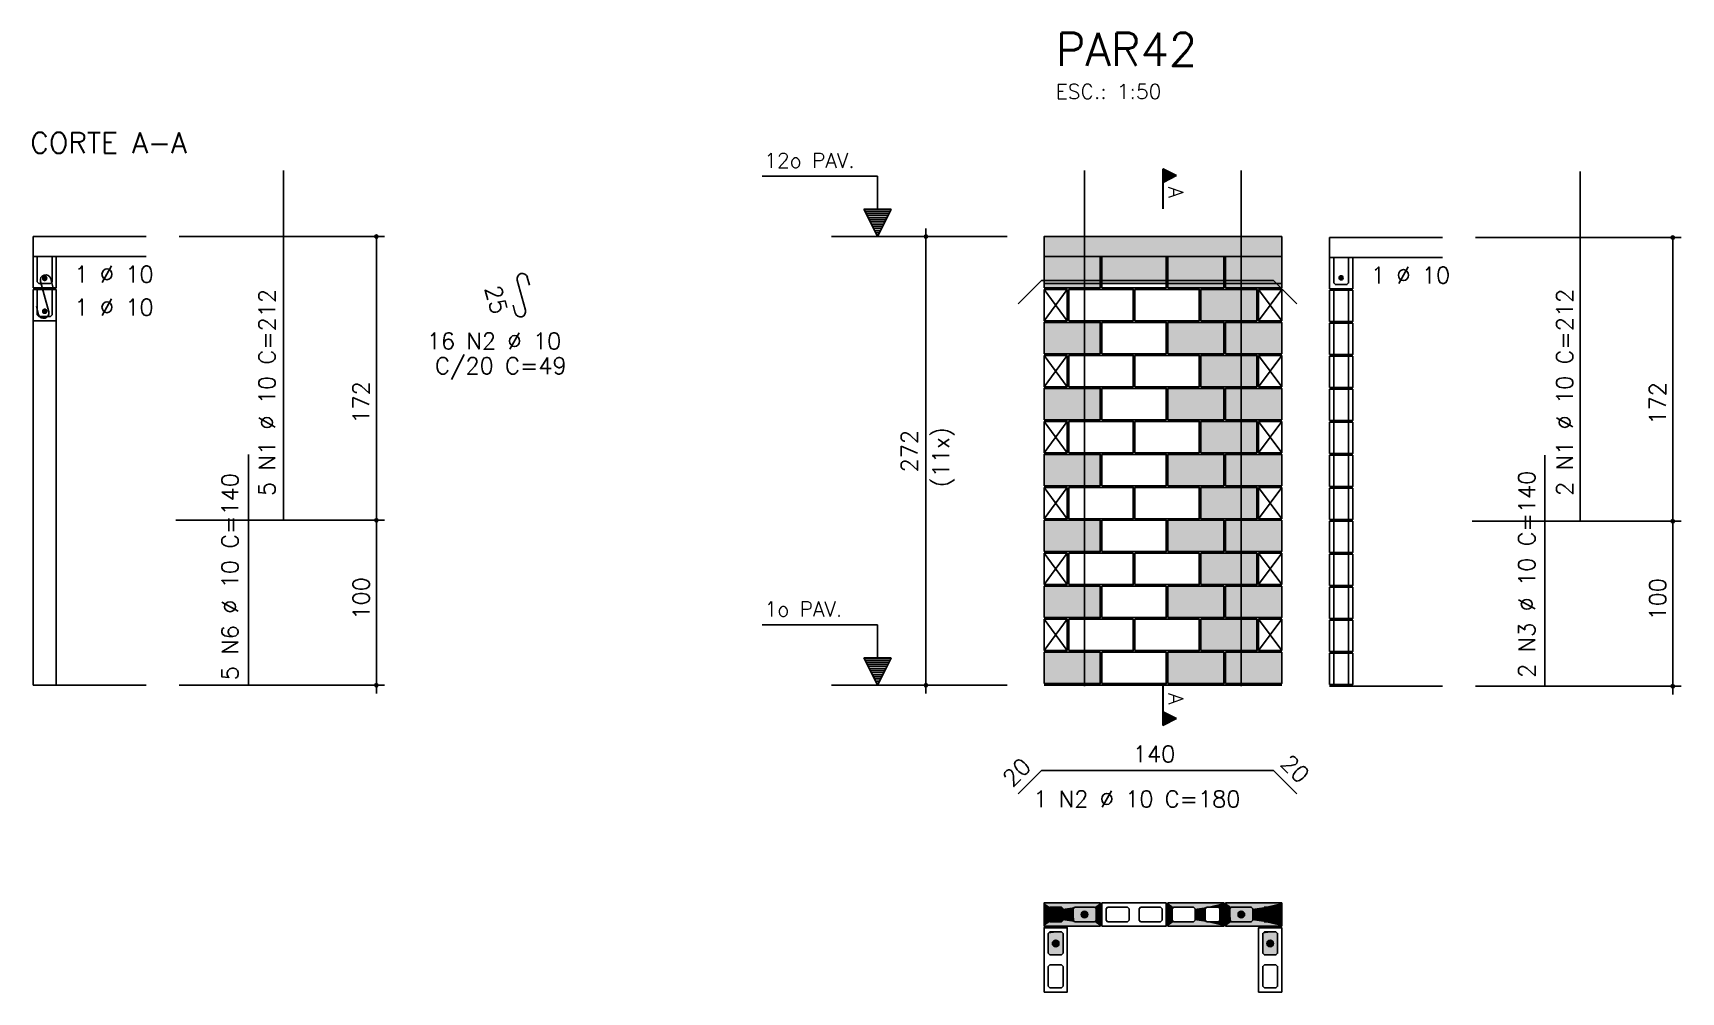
# Model space of a CAD drawing. Extents: x -1.9 to 86, y -1.5 to 60.9.
# Drawn here: x 17.41 to 37.38, y 31.14 to 42.77 of the extents above; entities that cross this region are included whole.
import ezdxf

# ---------------------------------------------------------------- set-up
doc = ezdxf.new("R2010")
doc.units = 0
doc.header["$MEASUREMENT"] = 0
for name, color, linetype in [('PENA_01', 1, 'CONTINUOUS'), ('PENA_02', 2, 'CONTINUOUS'), ('PENA_03', 3, 'CONTINUOUS'), ('PENA_05', 5, 'CONTINUOUS'), ('PENA_06', 6, 'CONTINUOUS'), ('PENA_09', 254, 'CONTINUOUS'), ('PENA_11', 252, 'CONTINUOUS'), ('PENA_21', 100, 'CONTINUOUS')]:
    doc.layers.add(name, color=color, linetype=linetype)
doc.styles.get("Standard").update_dxf_attribs({"font": 'ROMANS.SHX'})

msp = doc.modelspace()

# ---------------------------------------------------------------- linework, layer by layer
at = {"layer": 'PENA_01', "linetype": 'Continuous'}
for p, q in [((27.085, 40.299), (29.216, 40.299)), ((29.663, 39.729), (30.343, 39.729)), ((30.363, 39.729), (31.143, 39.729)), ((31.163, 39.729), (31.843, 39.729)), ((31.863, 39.729), (32.543, 39.729)), ((27.085, 34.859), (29.216, 34.859))]:
    msp.add_line(p, q, dxfattribs=at)
for points in [[(29.733, 31.989), (29.873, 31.989), (29.893, 32.009), (29.893, 32.149), (29.873, 32.169), (29.733, 32.169), (29.713, 32.149), (29.713, 32.009), (29.733, 31.989)], [(30.033, 31.989), (30.273, 31.989), (30.293, 32.009), (30.293, 32.149), (30.273, 32.169), (30.033, 32.169), (30.013, 32.149), (30.013, 32.009), (30.033, 31.989)], [(30.693, 32.149), (30.673, 32.169), (30.433, 32.169), (30.413, 32.149), (30.413, 32.009), (30.433, 31.989), (30.673, 31.989), (30.693, 32.009), (30.693, 32.149)], [(31.093, 32.149), (31.073, 32.169), (30.833, 32.169), (30.813, 32.149), (30.813, 32.009), (30.833, 31.989), (31.073, 31.989), (31.093, 32.009), (31.093, 32.149)], [(31.473, 32.169), (31.233, 32.169), (31.213, 32.149), (31.213, 32.009), (31.233, 31.989), (31.473, 31.989), (31.493, 32.009), (31.493, 32.149), (31.473, 32.169)], [(31.773, 32.169), (31.633, 32.169), (31.613, 32.149), (31.613, 32.009), (31.633, 31.989), (31.773, 31.989), (31.793, 32.009), (31.793, 32.149), (31.773, 32.169)], [(32.173, 32.169), (31.933, 32.169), (31.913, 32.149), (31.913, 32.009), (31.933, 31.989), (32.173, 31.989), (32.193, 32.009), (32.193, 32.149), (32.173, 32.169)], [(32.473, 32.169), (32.333, 32.169), (32.313, 32.149), (32.313, 32.009), (32.333, 31.989), (32.473, 31.989), (32.493, 32.009), (32.493, 32.149), (32.473, 32.169)], [(29.733, 31.589), (29.713, 31.609), (29.713, 31.849), (29.733, 31.869), (29.873, 31.869), (29.893, 31.849), (29.893, 31.609), (29.873, 31.589), (29.733, 31.589)], [(32.333, 31.589), (32.313, 31.609), (32.313, 31.849), (32.333, 31.869), (32.473, 31.869), (32.493, 31.849), (32.493, 31.609), (32.473, 31.589), (32.333, 31.589)], [(29.733, 31.189), (29.713, 31.209), (29.713, 31.449), (29.733, 31.469), (29.873, 31.469), (29.893, 31.449), (29.893, 31.209), (29.873, 31.189), (29.733, 31.189)], [(32.333, 31.189), (32.313, 31.209), (32.313, 31.449), (32.333, 31.469), (32.473, 31.469), (32.493, 31.449), (32.493, 31.209), (32.473, 31.189), (32.333, 31.189)]]:
    msp.add_lwpolyline(points, dxfattribs=at)
at = {"layer": 'PENA_02', "linetype": 'Continuous'}
for p, q in [((29.943, 39.659), (29.663, 39.659)), ((29.663, 39.659), (29.663, 39.279)), ((29.943, 39.279), (29.943, 39.659)), ((32.543, 39.659), (32.263, 39.659)), ((32.263, 39.659), (32.263, 39.279)), ((32.543, 39.279), (32.543, 39.659)), ((29.663, 39.279), (29.943, 39.279)), ((32.263, 39.279), (32.543, 39.279)), ((29.943, 38.859), (29.663, 38.859)), ((29.663, 38.859), (29.663, 38.479)), ((29.943, 38.479), (29.943, 38.859)), ((32.543, 38.859), (32.263, 38.859)), ((32.263, 38.859), (32.263, 38.479)), ((32.543, 38.479), (32.543, 38.859)), ((29.663, 38.479), (29.943, 38.479)), ((32.263, 38.479), (32.543, 38.479)), ((29.943, 38.059), (29.663, 38.059)), ((29.663, 38.059), (29.663, 37.679)), ((29.943, 37.679), (29.943, 38.059)), ((32.543, 38.059), (32.263, 38.059)), ((32.263, 38.059), (32.263, 37.679)), ((32.543, 37.679), (32.543, 38.059)), ((29.663, 37.679), (29.943, 37.679)), ((32.263, 37.679), (32.543, 37.679)), ((29.943, 37.259), (29.663, 37.259)), ((29.663, 37.259), (29.663, 36.879)), ((29.943, 36.879), (29.943, 37.259)), ((32.543, 37.259), (32.263, 37.259)), ((32.263, 37.259), (32.263, 36.879)), ((32.543, 36.879), (32.543, 37.259)), ((29.663, 36.879), (29.943, 36.879)), ((32.263, 36.879), (32.543, 36.879)), ((29.943, 36.459), (29.663, 36.459)), ((29.663, 36.459), (29.663, 36.079)), ((29.943, 36.079), (29.943, 36.459)), ((32.543, 36.459), (32.263, 36.459)), ((32.263, 36.459), (32.263, 36.079)), ((32.543, 36.079), (32.543, 36.459)), ((29.663, 36.079), (29.943, 36.079)), ((32.263, 36.079), (32.543, 36.079)), ((29.943, 35.659), (29.663, 35.659)), ((29.663, 35.659), (29.663, 35.279)), ((29.943, 35.279), (29.943, 35.659)), ((32.543, 35.659), (32.263, 35.659)), ((32.263, 35.659), (32.263, 35.279)), ((32.543, 35.279), (32.543, 35.659)), ((29.663, 35.279), (29.943, 35.279)), ((32.263, 35.279), (32.543, 35.279)), ((29.663, 34.859), (32.543, 34.859))]:
    msp.add_line(p, q, dxfattribs=at)
for points in [[(29.663, 40.059), (32.543, 40.059), (32.543, 40.299), (29.663, 40.299), (29.663, 40.059)], [(29.663, 39.679), (30.343, 39.679), (30.343, 40.059), (29.663, 40.059), (29.663, 39.679)], [(30.363, 39.679), (31.143, 39.679), (31.143, 40.059), (30.363, 40.059), (30.363, 39.679)], [(31.163, 39.679), (31.843, 39.679), (31.843, 40.059), (31.163, 40.059), (31.163, 39.679)], [(31.863, 39.679), (32.543, 39.679), (32.543, 40.059), (31.863, 40.059), (31.863, 39.679)], [(29.963, 39.279), (30.743, 39.279), (30.743, 39.659), (29.963, 39.659), (29.963, 39.279)], [(30.763, 39.279), (31.543, 39.279), (31.543, 39.659), (30.763, 39.659), (30.763, 39.279)], [(31.563, 39.279), (32.243, 39.279), (32.243, 39.659), (31.563, 39.659), (31.563, 39.279)], [(29.663, 38.879), (30.343, 38.879), (30.343, 39.259), (29.663, 39.259), (29.663, 38.879)], [(30.363, 38.879), (31.143, 38.879), (31.143, 39.259), (30.363, 39.259), (30.363, 38.879)], [(31.163, 38.879), (31.843, 38.879), (31.843, 39.259), (31.163, 39.259), (31.163, 38.879)], [(31.863, 38.879), (32.543, 38.879), (32.543, 39.259), (31.863, 39.259), (31.863, 38.879)], [(29.963, 38.479), (30.743, 38.479), (30.743, 38.859), (29.963, 38.859), (29.963, 38.479)], [(30.763, 38.479), (31.543, 38.479), (31.543, 38.859), (30.763, 38.859), (30.763, 38.479)], [(31.563, 38.479), (32.243, 38.479), (32.243, 38.859), (31.563, 38.859), (31.563, 38.479)], [(29.663, 38.079), (30.343, 38.079), (30.343, 38.459), (29.663, 38.459), (29.663, 38.079)], [(30.363, 38.079), (31.143, 38.079), (31.143, 38.459), (30.363, 38.459), (30.363, 38.079)], [(31.163, 38.079), (31.843, 38.079), (31.843, 38.459), (31.163, 38.459), (31.163, 38.079)], [(31.863, 38.079), (32.543, 38.079), (32.543, 38.459), (31.863, 38.459), (31.863, 38.079)], [(29.963, 37.679), (30.743, 37.679), (30.743, 38.059), (29.963, 38.059), (29.963, 37.679)], [(30.763, 37.679), (31.543, 37.679), (31.543, 38.059), (30.763, 38.059), (30.763, 37.679)], [(31.563, 37.679), (32.243, 37.679), (32.243, 38.059), (31.563, 38.059), (31.563, 37.679)], [(29.663, 37.279), (30.343, 37.279), (30.343, 37.659), (29.663, 37.659), (29.663, 37.279)], [(30.363, 37.279), (31.143, 37.279), (31.143, 37.659), (30.363, 37.659), (30.363, 37.279)], [(31.163, 37.279), (31.843, 37.279), (31.843, 37.659), (31.163, 37.659), (31.163, 37.279)], [(31.863, 37.279), (32.543, 37.279), (32.543, 37.659), (31.863, 37.659), (31.863, 37.279)], [(29.963, 36.879), (30.743, 36.879), (30.743, 37.259), (29.963, 37.259), (29.963, 36.879)], [(30.763, 36.879), (31.543, 36.879), (31.543, 37.259), (30.763, 37.259), (30.763, 36.879)], [(31.563, 36.879), (32.243, 36.879), (32.243, 37.259), (31.563, 37.259), (31.563, 36.879)], [(29.663, 36.479), (30.343, 36.479), (30.343, 36.859), (29.663, 36.859), (29.663, 36.479)], [(30.363, 36.479), (31.143, 36.479), (31.143, 36.859), (30.363, 36.859), (30.363, 36.479)], [(31.163, 36.479), (31.843, 36.479), (31.843, 36.859), (31.163, 36.859), (31.163, 36.479)], [(31.863, 36.479), (32.543, 36.479), (32.543, 36.859), (31.863, 36.859), (31.863, 36.479)], [(29.963, 36.079), (30.743, 36.079), (30.743, 36.459), (29.963, 36.459), (29.963, 36.079)], [(30.763, 36.079), (31.543, 36.079), (31.543, 36.459), (30.763, 36.459), (30.763, 36.079)], [(31.563, 36.079), (32.243, 36.079), (32.243, 36.459), (31.563, 36.459), (31.563, 36.079)], [(29.663, 35.679), (30.343, 35.679), (30.343, 36.059), (29.663, 36.059), (29.663, 35.679)], [(30.363, 35.679), (31.143, 35.679), (31.143, 36.059), (30.363, 36.059), (30.363, 35.679)], [(31.163, 35.679), (31.843, 35.679), (31.843, 36.059), (31.163, 36.059), (31.163, 35.679)], [(31.863, 35.679), (32.543, 35.679), (32.543, 36.059), (31.863, 36.059), (31.863, 35.679)], [(29.963, 35.279), (30.743, 35.279), (30.743, 35.659), (29.963, 35.659), (29.963, 35.279)], [(30.763, 35.279), (31.543, 35.279), (31.543, 35.659), (30.763, 35.659), (30.763, 35.279)], [(31.563, 35.279), (32.243, 35.279), (32.243, 35.659), (31.563, 35.659), (31.563, 35.279)], [(29.663, 34.879), (30.343, 34.879), (30.343, 35.259), (29.663, 35.259), (29.663, 34.879)], [(30.363, 34.879), (31.143, 34.879), (31.143, 35.259), (30.363, 35.259), (30.363, 34.879)], [(31.163, 34.879), (31.843, 34.879), (31.843, 35.259), (31.163, 35.259), (31.163, 34.879)], [(31.863, 34.879), (32.543, 34.879), (32.543, 35.259), (31.863, 35.259), (31.863, 34.879)], [(29.663, 31.939), (30.343, 31.939), (30.343, 32.219), (29.663, 32.219), (29.663, 31.939)], [(31.143, 32.219), (30.363, 32.219), (30.363, 31.939), (31.143, 31.939), (31.143, 32.219)], [(31.843, 32.219), (31.163, 32.219), (31.163, 31.939), (31.843, 31.939), (31.843, 32.219)], [(32.543, 32.219), (31.863, 32.219), (31.863, 31.939), (32.543, 31.939), (32.543, 32.219)], [(29.663, 31.139), (29.663, 31.919), (29.943, 31.919), (29.943, 31.139), (29.663, 31.139)], [(32.263, 31.139), (32.263, 31.919), (32.543, 31.919), (32.543, 31.139), (32.263, 31.139)]]:
    msp.add_lwpolyline(points, dxfattribs=at)
for centre, radius in [((21.569, 40.299), 0.02), ((21.569, 40.299), 0.01), ((28.231, 40.299), 0.02), ((28.231, 40.299), 0.01), ((37.283, 40.288), 0.02), ((37.283, 40.288), 0.01), ((21.569, 36.859), 0.02), ((21.569, 36.859), 0.01), ((37.283, 36.848), 0.02), ((37.283, 36.848), 0.01), ((21.569, 34.859), 0.02), ((21.569, 34.859), 0.01), ((28.231, 34.859), 0.02), ((28.231, 34.859), 0.01), ((37.283, 34.848), 0.02), ((37.283, 34.848), 0.01)]:
    msp.add_circle(centre, radius, dxfattribs=at)
at = {"layer": 'PENA_03', "linetype": 'Continuous'}
for p, q in [((27.644, 41.031), (26.244, 41.031)), ((27.644, 40.631), (27.644, 41.031)), ((27.645, 40.631), (27.645, 41.032)), ((31.103, 40.635), (31.103, 41.122)), ((31.103, 41.122), (31.269, 41.039)), ((31.104, 41.121), (31.104, 40.957)), ((31.104, 41.121), (31.267, 41.039)), ((31.267, 41.039), (31.104, 40.957)), ((31.269, 41.039), (31.104, 40.956)), ((31.104, 40.956), (31.104, 40.635)), ((31.116, 41.115), (31.116, 40.962)), ((31.128, 41.109), (31.128, 40.968)), ((31.141, 41.102), (31.141, 40.975)), ((31.154, 41.096), (31.154, 40.981)), ((31.167, 41.09), (31.167, 40.988)), ((31.18, 41.083), (31.18, 40.994)), ((31.192, 41.077), (31.192, 41)), ((31.205, 41.071), (31.205, 41.007)), ((31.218, 41.064), (31.218, 41.013)), ((31.231, 41.058), (31.231, 41.02)), ((31.243, 41.051), (31.243, 41.026)), ((31.256, 41.045), (31.256, 41.032)), ((27.645, 40.299), (27.479, 40.631)), ((27.479, 40.631), (27.644, 40.631)), ((27.645, 40.302), (27.481, 40.629)), ((27.808, 40.629), (27.481, 40.629)), ((27.798, 40.605), (27.491, 40.605)), ((27.785, 40.58), (27.504, 40.58)), ((27.772, 40.554), (27.517, 40.554)), ((27.81, 40.631), (27.645, 40.299)), ((27.645, 40.631), (27.81, 40.631)), ((27.808, 40.629), (27.645, 40.302)), ((27.759, 40.529), (27.53, 40.529)), ((27.747, 40.503), (27.542, 40.503)), ((27.734, 40.478), (27.555, 40.478)), ((27.721, 40.452), (27.568, 40.452)), ((27.708, 40.427), (27.581, 40.427)), ((27.696, 40.401), (27.593, 40.401)), ((27.683, 40.375), (27.606, 40.375)), ((28.231, 34.758), (28.231, 40.399)), ((17.409, 40.299), (17.409, 39.679)), ((17.409, 40.299), (18.779, 40.299)), ((19.179, 40.299), (21.669, 40.299)), ((21.569, 34.758), (21.569, 40.299)), ((27.67, 40.35), (27.619, 40.35)), ((27.657, 40.324), (27.632, 40.324)), ((33.123, 40.288), (33.123, 39.668)), ((33.123, 40.288), (34.493, 40.288)), ((34.893, 40.288), (37.383, 40.288)), ((37.283, 34.747), (37.283, 40.288)), ((17.409, 40.059), (18.779, 40.059)), ((33.123, 40.048), (34.493, 40.048)), ((17.689, 39.659), (17.409, 39.659)), ((17.409, 39.659), (17.409, 39.279)), ((29.663, 39.279), (29.943, 39.659)), ((29.943, 39.279), (29.663, 39.659)), ((32.263, 39.279), (32.543, 39.659)), ((32.543, 39.279), (32.263, 39.659)), ((33.173, 39.268), (33.173, 39.648)), ((33.353, 39.268), (33.353, 39.648)), ((17.409, 39.279), (17.409, 34.859)), ((17.689, 39.279), (17.689, 34.859)), ((33.173, 38.868), (33.173, 39.248)), ((33.353, 38.868), (33.353, 39.248)), ((29.663, 38.479), (29.943, 38.859)), ((29.943, 38.479), (29.663, 38.859)), ((32.263, 38.479), (32.543, 38.859)), ((32.543, 38.479), (32.263, 38.859)), ((33.173, 38.468), (33.173, 38.848)), ((33.353, 38.468), (33.353, 38.848)), ((33.173, 38.068), (33.173, 38.448)), ((33.353, 38.068), (33.353, 38.448)), ((29.663, 37.679), (29.943, 38.059)), ((29.943, 37.679), (29.663, 38.059)), ((32.263, 37.679), (32.543, 38.059)), ((32.543, 37.679), (32.263, 38.059)), ((33.173, 37.668), (33.173, 38.048)), ((33.353, 37.668), (33.353, 38.048)), ((33.173, 37.268), (33.173, 37.648)), ((33.353, 37.268), (33.353, 37.648)), ((29.663, 36.879), (29.943, 37.259)), ((29.943, 36.879), (29.663, 37.259)), ((32.263, 36.879), (32.543, 37.259)), ((32.543, 36.879), (32.263, 37.259)), ((33.173, 36.868), (33.173, 37.248)), ((33.353, 36.868), (33.353, 37.248)), ((19.137, 36.859), (21.669, 36.859)), ((33.173, 36.468), (33.173, 36.848)), ((33.353, 36.468), (33.353, 36.848)), ((34.851, 36.848), (37.383, 36.848)), ((29.663, 36.079), (29.943, 36.459)), ((29.943, 36.079), (29.663, 36.459)), ((32.263, 36.079), (32.543, 36.459)), ((32.543, 36.079), (32.263, 36.459)), ((33.173, 36.068), (33.173, 36.448)), ((33.353, 36.068), (33.353, 36.448)), ((33.173, 35.668), (33.173, 36.048)), ((33.353, 35.668), (33.353, 36.048)), ((27.644, 35.591), (26.244, 35.591)), ((27.644, 35.191), (27.644, 35.591)), ((27.645, 35.191), (27.645, 35.592)), ((29.663, 35.279), (29.943, 35.659)), ((29.943, 35.279), (29.663, 35.659)), ((32.263, 35.279), (32.543, 35.659)), ((32.543, 35.279), (32.263, 35.659)), ((33.173, 35.268), (33.173, 35.648)), ((33.353, 35.268), (33.353, 35.648)), ((27.645, 34.859), (27.479, 35.191)), ((27.479, 35.191), (27.644, 35.191)), ((27.645, 34.862), (27.481, 35.189)), ((27.808, 35.189), (27.481, 35.189)), ((27.798, 35.165), (27.491, 35.165)), ((27.81, 35.191), (27.645, 34.859)), ((27.645, 35.191), (27.81, 35.191)), ((27.808, 35.189), (27.645, 34.862)), ((33.173, 34.868), (33.173, 35.248)), ((33.353, 34.868), (33.353, 35.248)), ((27.785, 35.14), (27.504, 35.14)), ((27.772, 35.114), (27.517, 35.114)), ((27.759, 35.089), (27.53, 35.089)), ((27.747, 35.063), (27.542, 35.063)), ((27.734, 35.038), (27.555, 35.038)), ((27.721, 35.012), (27.568, 35.012)), ((27.708, 34.987), (27.581, 34.987)), ((27.696, 34.961), (27.593, 34.961)), ((17.409, 34.859), (18.779, 34.859)), ((19.179, 34.859), (21.669, 34.859)), ((27.683, 34.935), (27.606, 34.935)), ((27.67, 34.91), (27.619, 34.91)), ((27.657, 34.884), (27.632, 34.884)), ((31.103, 34.859), (31.103, 34.373)), ((31.104, 34.538), (31.104, 34.859)), ((33.123, 34.848), (34.493, 34.848)), ((34.893, 34.848), (37.383, 34.848)), ((31.103, 34.373), (31.269, 34.455)), ((31.269, 34.455), (31.104, 34.538)), ((31.104, 34.374), (31.104, 34.537)), ((31.267, 34.455), (31.104, 34.537)), ((31.104, 34.374), (31.267, 34.455)), ((31.116, 34.379), (31.116, 34.532)), ((31.128, 34.385), (31.128, 34.526)), ((31.141, 34.392), (31.141, 34.519)), ((31.154, 34.398), (31.154, 34.513)), ((31.167, 34.404), (31.167, 34.507)), ((31.18, 34.411), (31.18, 34.5)), ((31.192, 34.417), (31.192, 34.494)), ((31.205, 34.424), (31.205, 34.487)), ((31.218, 34.43), (31.218, 34.481)), ((31.231, 34.436), (31.231, 34.475)), ((31.243, 34.443), (31.243, 34.468)), ((31.256, 34.449), (31.256, 34.462))]:
    msp.add_line(p, q, dxfattribs=at)
for points in [[(17.409, 39.679), (17.689, 39.679), (17.689, 40.059)], [(17.639, 40.059), (17.639, 39.749), (17.619, 39.729), (17.479, 39.729), (17.459, 39.749), (17.459, 40.059)], [(33.123, 39.668), (33.403, 39.668), (33.403, 40.048)], [(33.353, 40.048), (33.353, 39.738), (33.333, 39.718), (33.193, 39.718), (33.173, 39.738), (33.173, 40.048)], [(17.575, 39.794), (17.573, 39.804), (17.567, 39.813), (17.558, 39.818), (17.548, 39.819), (17.538, 39.816), (17.53, 39.809), (17.526, 39.799), (17.526, 39.789), (17.53, 39.779), (17.538, 39.772), (17.548, 39.769), (17.558, 39.77), (17.567, 39.775), (17.573, 39.784), (17.575, 39.794)], [(33.287, 39.799), (33.285, 39.809), (33.279, 39.818), (33.27, 39.823), (33.26, 39.824), (33.25, 39.821), (33.242, 39.814), (33.238, 39.804), (33.238, 39.794), (33.242, 39.784), (33.25, 39.777), (33.26, 39.774), (33.27, 39.775), (33.279, 39.78), (33.285, 39.789), (33.287, 39.799)], [(17.409, 39.279), (17.689, 39.279), (17.689, 39.659)], [(17.639, 39.659), (17.639, 39.349), (17.619, 39.329), (17.479, 39.329), (17.459, 39.349), (17.459, 39.659)], [(33.123, 39.268), (33.403, 39.268), (33.403, 39.648), (33.123, 39.648), (33.123, 39.268)], [(17.575, 39.394), (17.573, 39.404), (17.567, 39.413), (17.558, 39.418), (17.548, 39.419), (17.538, 39.416), (17.53, 39.409), (17.526, 39.399), (17.526, 39.389), (17.53, 39.379), (17.538, 39.372), (17.548, 39.369), (17.558, 39.37), (17.567, 39.375), (17.573, 39.384), (17.575, 39.394)], [(33.123, 38.868), (33.403, 38.868), (33.403, 39.248), (33.123, 39.248), (33.123, 38.868)], [(33.123, 38.468), (33.403, 38.468), (33.403, 38.848), (33.123, 38.848), (33.123, 38.468)], [(33.123, 38.068), (33.403, 38.068), (33.403, 38.448), (33.123, 38.448), (33.123, 38.068)], [(33.123, 37.668), (33.403, 37.668), (33.403, 38.048), (33.123, 38.048), (33.123, 37.668)], [(33.123, 37.268), (33.403, 37.268), (33.403, 37.648), (33.123, 37.648), (33.123, 37.268)], [(33.123, 36.868), (33.403, 36.868), (33.403, 37.248), (33.123, 37.248), (33.123, 36.868)], [(33.123, 36.468), (33.403, 36.468), (33.403, 36.848), (33.123, 36.848), (33.123, 36.468)], [(33.123, 36.068), (33.403, 36.068), (33.403, 36.448), (33.123, 36.448), (33.123, 36.068)], [(33.123, 35.668), (33.403, 35.668), (33.403, 36.048), (33.123, 36.048), (33.123, 35.668)], [(33.123, 35.268), (33.403, 35.268), (33.403, 35.648), (33.123, 35.648), (33.123, 35.268)], [(33.123, 34.868), (33.403, 34.868), (33.403, 35.248), (33.123, 35.248), (33.123, 34.868)], [(29.713, 32.149), (29.733, 32.169), (29.873, 32.169), (29.893, 32.149), (29.893, 32.009), (29.873, 31.989), (29.733, 31.989), (29.713, 32.009), (29.713, 32.149)], [(30.013, 32.149), (30.033, 32.169), (30.273, 32.169), (30.293, 32.149), (30.293, 32.009), (30.273, 31.989), (30.033, 31.989), (30.013, 32.009), (30.013, 32.149)], [(31.913, 32.149), (31.933, 32.169), (32.173, 32.169), (32.193, 32.149), (32.193, 32.009), (32.173, 31.989), (31.933, 31.989), (31.913, 32.009), (31.913, 32.149)], [(32.313, 32.149), (32.333, 32.169), (32.473, 32.169), (32.493, 32.149), (32.493, 32.009), (32.473, 31.989), (32.333, 31.989), (32.313, 32.009), (32.313, 32.149)], [(29.873, 31.869), (29.893, 31.849), (29.893, 31.609), (29.873, 31.589), (29.733, 31.589), (29.713, 31.609), (29.713, 31.849), (29.733, 31.869), (29.873, 31.869)], [(32.473, 31.869), (32.493, 31.849), (32.493, 31.609), (32.473, 31.589), (32.333, 31.589), (32.313, 31.609), (32.313, 31.849), (32.333, 31.869), (32.473, 31.869)]]:
    msp.add_lwpolyline(points, dxfattribs=at)
for centre, radius in [((17.55, 39.794), 0.025), ((33.262, 39.799), 0.025), ((17.55, 39.394), 0.025), ((29.803, 32.079), 0.04), ((30.153, 32.079), 0.04), ((32.053, 32.079), 0.04), ((32.403, 32.079), 0.04), ((29.803, 31.729), 0.04), ((32.403, 31.729), 0.04)]:
    msp.add_circle(centre, radius, dxfattribs=at)
for points in [[(17.575, 39.794), (17.53, 39.809), (17.526, 39.799)], [(17.575, 39.794), (17.526, 39.799), (17.526, 39.789)], [(17.575, 39.794), (17.526, 39.789), (17.53, 39.779)], [(17.575, 39.794), (17.538, 39.816), (17.527, 39.802)], [(17.575, 39.794), (17.527, 39.802), (17.527, 39.785)], [(17.575, 39.794), (17.527, 39.785), (17.538, 39.772)], [(17.575, 39.794), (17.538, 39.816), (17.53, 39.809)], [(17.575, 39.794), (17.53, 39.779), (17.538, 39.772)], [(17.575, 39.794), (17.555, 39.819), (17.538, 39.816)], [(17.575, 39.794), (17.548, 39.819), (17.538, 39.816)], [(17.575, 39.794), (17.538, 39.772), (17.555, 39.769)], [(17.575, 39.794), (17.538, 39.772), (17.548, 39.769)], [(17.575, 39.794), (17.558, 39.818), (17.548, 39.819)], [(17.575, 39.794), (17.548, 39.769), (17.558, 39.77)], [(17.575, 39.794), (17.569, 39.81), (17.555, 39.819)], [(17.575, 39.794), (17.555, 39.769), (17.569, 39.778)], [(17.575, 39.794), (17.567, 39.813), (17.558, 39.818)], [(17.575, 39.794), (17.558, 39.77), (17.567, 39.775)], [(17.575, 39.794), (17.573, 39.804), (17.567, 39.813)], [(17.575, 39.794), (17.567, 39.775), (17.573, 39.784)], [(17.575, 39.794), (17.569, 39.778), (17.575, 39.794)], [(17.575, 39.794), (17.573, 39.784), (17.575, 39.794)], [(33.287, 39.799), (33.242, 39.814), (33.238, 39.804)], [(33.287, 39.799), (33.238, 39.804), (33.238, 39.794)], [(33.287, 39.799), (33.238, 39.794), (33.242, 39.784)], [(33.287, 39.799), (33.25, 39.821), (33.239, 39.807)], [(33.287, 39.799), (33.239, 39.807), (33.239, 39.79)], [(33.287, 39.799), (33.239, 39.79), (33.25, 39.777)], [(33.287, 39.799), (33.25, 39.821), (33.242, 39.814)], [(33.287, 39.799), (33.242, 39.784), (33.25, 39.777)], [(33.287, 39.799), (33.267, 39.824), (33.25, 39.821)], [(33.287, 39.799), (33.26, 39.824), (33.25, 39.821)], [(33.287, 39.799), (33.25, 39.777), (33.267, 39.774)], [(33.287, 39.799), (33.25, 39.777), (33.26, 39.774)], [(33.287, 39.799), (33.27, 39.823), (33.26, 39.824)], [(33.287, 39.799), (33.26, 39.774), (33.27, 39.775)], [(33.287, 39.799), (33.281, 39.815), (33.267, 39.824)], [(33.287, 39.799), (33.267, 39.774), (33.281, 39.783)], [(33.287, 39.799), (33.279, 39.818), (33.27, 39.823)], [(33.287, 39.799), (33.27, 39.775), (33.279, 39.78)], [(33.287, 39.799), (33.285, 39.809), (33.279, 39.818)], [(33.287, 39.799), (33.279, 39.78), (33.285, 39.789)], [(33.287, 39.799), (33.281, 39.783), (33.287, 39.799)], [(33.287, 39.799), (33.285, 39.789), (33.287, 39.799)], [(17.575, 39.394), (17.53, 39.409), (17.526, 39.399)], [(17.575, 39.394), (17.526, 39.399), (17.526, 39.389)], [(17.575, 39.394), (17.526, 39.389), (17.53, 39.379)], [(17.575, 39.394), (17.538, 39.416), (17.527, 39.402)], [(17.575, 39.394), (17.527, 39.402), (17.527, 39.385)], [(17.575, 39.394), (17.527, 39.385), (17.538, 39.372)], [(17.575, 39.394), (17.538, 39.416), (17.53, 39.409)], [(17.575, 39.394), (17.53, 39.379), (17.538, 39.372)], [(17.575, 39.394), (17.555, 39.419), (17.538, 39.416)], [(17.575, 39.394), (17.548, 39.419), (17.538, 39.416)], [(17.575, 39.394), (17.538, 39.372), (17.555, 39.369)], [(17.575, 39.394), (17.538, 39.372), (17.548, 39.369)], [(17.575, 39.394), (17.558, 39.418), (17.548, 39.419)], [(17.575, 39.394), (17.548, 39.369), (17.558, 39.37)], [(17.575, 39.394), (17.569, 39.41), (17.555, 39.419)], [(17.575, 39.394), (17.555, 39.369), (17.569, 39.378)], [(17.575, 39.394), (17.567, 39.413), (17.558, 39.418)], [(17.575, 39.394), (17.558, 39.37), (17.567, 39.375)], [(17.575, 39.394), (17.573, 39.404), (17.567, 39.413)], [(17.575, 39.394), (17.567, 39.375), (17.573, 39.384)], [(17.575, 39.394), (17.569, 39.378), (17.575, 39.394)], [(17.575, 39.394), (17.573, 39.384), (17.575, 39.394)], [(29.843, 32.079), (29.783, 32.114), (29.766, 32.093)], [(29.843, 32.079), (29.766, 32.093), (29.766, 32.065)], [(29.843, 32.079), (29.766, 32.065), (29.783, 32.044)], [(29.843, 32.079), (29.81, 32.118), (29.783, 32.114)], [(29.843, 32.079), (29.783, 32.044), (29.81, 32.04)], [(29.843, 32.079), (29.834, 32.105), (29.81, 32.118)], [(29.843, 32.079), (29.81, 32.04), (29.834, 32.053)], [(29.843, 32.079), (29.834, 32.053), (29.843, 32.079)], [(30.193, 32.079), (30.133, 32.114), (30.116, 32.093)], [(30.193, 32.079), (30.116, 32.093), (30.116, 32.065)], [(30.193, 32.079), (30.116, 32.065), (30.133, 32.044)], [(30.193, 32.079), (30.16, 32.118), (30.133, 32.114)], [(30.193, 32.079), (30.133, 32.044), (30.16, 32.04)], [(30.193, 32.079), (30.184, 32.105), (30.16, 32.118)], [(30.193, 32.079), (30.16, 32.04), (30.184, 32.053)], [(30.193, 32.079), (30.184, 32.053), (30.193, 32.079)], [(32.093, 32.079), (32.033, 32.114), (32.015, 32.093)], [(32.093, 32.079), (32.015, 32.093), (32.015, 32.065)], [(32.093, 32.079), (32.015, 32.065), (32.033, 32.044)], [(32.093, 32.079), (32.06, 32.118), (32.033, 32.114)], [(32.093, 32.079), (32.033, 32.044), (32.06, 32.04)], [(32.093, 32.079), (32.083, 32.105), (32.06, 32.118)], [(32.093, 32.079), (32.06, 32.04), (32.083, 32.053)], [(32.093, 32.079), (32.083, 32.053), (32.093, 32.079)], [(32.443, 32.079), (32.383, 32.114), (32.365, 32.093)], [(32.443, 32.079), (32.365, 32.093), (32.365, 32.065)], [(32.443, 32.079), (32.365, 32.065), (32.383, 32.044)], [(32.443, 32.079), (32.41, 32.118), (32.383, 32.114)], [(32.443, 32.079), (32.383, 32.044), (32.41, 32.04)], [(32.443, 32.079), (32.433, 32.105), (32.41, 32.118)], [(32.443, 32.079), (32.41, 32.04), (32.433, 32.053)], [(32.443, 32.079), (32.433, 32.053), (32.443, 32.079)], [(29.843, 31.729), (29.783, 31.764), (29.766, 31.743)], [(29.843, 31.729), (29.81, 31.768), (29.783, 31.764)], [(29.843, 31.729), (29.834, 31.755), (29.81, 31.768)], [(32.443, 31.729), (32.383, 31.764), (32.365, 31.743)], [(32.443, 31.729), (32.41, 31.768), (32.383, 31.764)], [(32.443, 31.729), (32.433, 31.755), (32.41, 31.768)], [(29.843, 31.729), (29.766, 31.743), (29.766, 31.715)], [(29.843, 31.729), (29.766, 31.715), (29.783, 31.694)], [(29.843, 31.729), (29.783, 31.694), (29.81, 31.69)], [(29.843, 31.729), (29.81, 31.69), (29.834, 31.703)], [(29.843, 31.729), (29.834, 31.703), (29.843, 31.729)], [(32.443, 31.729), (32.365, 31.743), (32.365, 31.715)], [(32.443, 31.729), (32.365, 31.715), (32.383, 31.694)], [(32.443, 31.729), (32.383, 31.694), (32.41, 31.69)], [(32.443, 31.729), (32.41, 31.69), (32.433, 31.703)], [(32.443, 31.729), (32.433, 31.703), (32.443, 31.729)]]:
    msp.add_solid(points, dxfattribs=at)
at = {"layer": 'PENA_05', "linetype": 'Continuous'}
for p, q in [((20.445, 36.856), (20.445, 41.099)), ((36.159, 36.845), (36.159, 41.088)), ((17.498, 39.754), (17.599, 39.389)), ((17.648, 39.692), (17.622, 39.788)), ((23.276, 39.772), (23.376, 39.407)), ((23.426, 39.709), (23.399, 39.806)), ((29.35, 39.486), (29.633, 39.769)), ((29.633, 39.769), (32.443, 39.769)), ((32.443, 39.769), (32.725, 39.486)), ((17.475, 39.355), (17.449, 39.451)), ((23.253, 39.373), (23.226, 39.469)), ((20.019, 34.859), (20.019, 37.659)), ((35.733, 34.848), (35.733, 37.648)), ((29.35, 33.542), (29.633, 33.825)), ((29.633, 33.825), (32.443, 33.825)), ((32.443, 33.825), (32.725, 33.542))]:
    msp.add_line(p, q, dxfattribs=at)
for points in [[(30.153, 41.099), (30.153, 34.848)], [(32.053, 41.099), (32.053, 34.848)]]:
    msp.add_lwpolyline(points, dxfattribs=at)
for centre, start, end in [((17.56, 39.771), 15.3674, 195.3674), ((23.338, 39.789), 15.3674, 195.3674), ((17.537, 39.372), 195.3674, 15.3674), ((23.315, 39.39), 195.3674, 15.3674)]:
    msp.add_arc(centre, 0.064, start, end, dxfattribs=at)
at = {"layer": 'PENA_09', "linetype": 'Continuous'}
for points in [[(29.663, 39.729), (30.343, 39.729), (30.343, 40.059), (29.663, 40.059), (29.663, 39.729)], [(30.363, 39.729), (31.143, 39.729), (31.143, 40.059), (30.363, 40.059), (30.363, 39.729)], [(31.163, 39.729), (31.843, 39.729), (31.843, 40.059), (31.163, 40.059), (31.163, 39.729)], [(31.863, 39.729), (32.543, 39.729), (32.543, 40.059), (31.863, 40.059), (31.863, 39.729)]]:
    msp.add_lwpolyline(points, dxfattribs=at)
for points in [[(29.663, 39.729), (30.343, 39.729), (30.343, 40.059)], [(29.663, 39.729), (30.343, 40.059), (29.663, 40.059)], [(29.663, 39.729), (29.663, 40.059), (29.663, 39.729)], [(30.363, 39.729), (31.143, 39.729), (31.143, 40.059)], [(30.363, 39.729), (31.143, 40.059), (30.363, 40.059)], [(30.363, 39.729), (30.363, 40.059), (30.363, 39.729)], [(31.163, 39.729), (31.843, 39.729), (31.843, 40.059)], [(31.163, 39.729), (31.843, 40.059), (31.163, 40.059)], [(31.163, 39.729), (31.163, 40.059), (31.163, 39.729)], [(31.863, 39.729), (32.543, 39.729), (32.543, 40.059)], [(31.863, 39.729), (32.543, 40.059), (31.863, 40.059)], [(31.863, 39.729), (31.863, 40.059), (31.863, 39.729)]]:
    msp.add_solid(points, dxfattribs=at)
at = {"layer": 'PENA_11', "linetype": 'Continuous'}
for points in [[(29.663, 40.059), (32.543, 40.059), (32.543, 40.299)], [(29.663, 40.059), (32.543, 40.299), (29.663, 40.299)], [(29.663, 40.059), (29.663, 40.299), (29.663, 40.059)], [(29.713, 32.149), (29.733, 32.169), (29.873, 32.169)], [(29.713, 32.149), (29.873, 32.169), (29.893, 32.149)], [(30.013, 32.149), (30.033, 32.169), (30.273, 32.169)], [(30.013, 32.149), (30.273, 32.169), (30.293, 32.149)], [(31.913, 32.149), (31.933, 32.169), (32.173, 32.169)], [(31.913, 32.149), (32.173, 32.169), (32.193, 32.149)], [(32.313, 32.149), (32.333, 32.169), (32.473, 32.169)], [(32.313, 32.149), (32.473, 32.169), (32.493, 32.149)], [(29.713, 32.149), (29.893, 32.149), (29.893, 32.009)], [(29.713, 32.149), (29.893, 32.009), (29.873, 31.989)], [(29.713, 32.149), (29.873, 31.989), (29.733, 31.989)], [(29.713, 32.149), (29.733, 31.989), (29.713, 32.009)], [(29.713, 32.149), (29.713, 32.009), (29.713, 32.149)], [(30.013, 32.149), (30.293, 32.149), (30.293, 32.009)], [(30.013, 32.149), (30.293, 32.009), (30.273, 31.989)], [(30.013, 32.149), (30.273, 31.989), (30.033, 31.989)], [(30.013, 32.149), (30.033, 31.989), (30.013, 32.009)], [(30.013, 32.149), (30.013, 32.009), (30.013, 32.149)], [(31.913, 32.149), (32.193, 32.149), (32.193, 32.009)], [(31.913, 32.149), (32.193, 32.009), (32.173, 31.989)], [(31.913, 32.149), (32.173, 31.989), (31.933, 31.989)], [(31.913, 32.149), (31.933, 31.989), (31.913, 32.009)], [(31.913, 32.149), (31.913, 32.009), (31.913, 32.149)], [(32.313, 32.149), (32.493, 32.149), (32.493, 32.009)], [(32.313, 32.149), (32.493, 32.009), (32.473, 31.989)], [(32.313, 32.149), (32.473, 31.989), (32.333, 31.989)], [(32.313, 32.149), (32.333, 31.989), (32.313, 32.009)], [(32.313, 32.149), (32.313, 32.009), (32.313, 32.149)], [(29.873, 31.869), (29.733, 31.589), (29.713, 31.609)], [(29.873, 31.869), (29.713, 31.609), (29.713, 31.849)], [(29.873, 31.869), (29.713, 31.849), (29.733, 31.869)], [(29.873, 31.869), (29.873, 31.589), (29.733, 31.589)], [(29.873, 31.869), (29.733, 31.869), (29.873, 31.869)], [(29.873, 31.869), (29.893, 31.849), (29.893, 31.609)], [(29.873, 31.869), (29.893, 31.609), (29.873, 31.589)], [(32.473, 31.869), (32.333, 31.589), (32.313, 31.609)], [(32.473, 31.869), (32.313, 31.609), (32.313, 31.849)], [(32.473, 31.869), (32.313, 31.849), (32.333, 31.869)], [(32.473, 31.869), (32.473, 31.589), (32.333, 31.589)], [(32.473, 31.869), (32.333, 31.869), (32.473, 31.869)], [(32.473, 31.869), (32.493, 31.849), (32.493, 31.609)], [(32.473, 31.869), (32.493, 31.609), (32.473, 31.589)]]:
    msp.add_solid(points, dxfattribs=at)
at = {"layer": 'PENA_21', "linetype": 'Continuous'}
for points in [[(29.663, 39.679), (30.343, 39.679), (30.343, 39.729), (29.663, 39.729), (29.663, 39.679)], [(31.163, 39.679), (31.843, 39.679), (31.843, 39.729), (31.163, 39.729), (31.163, 39.679)], [(31.563, 39.279), (32.243, 39.279), (32.243, 39.659), (31.563, 39.659), (31.563, 39.279)], [(31.863, 39.679), (32.543, 39.679), (32.543, 39.729), (31.863, 39.729), (31.863, 39.679)], [(29.663, 38.879), (30.343, 38.879), (30.343, 39.259), (29.663, 39.259), (29.663, 38.879)], [(31.163, 38.879), (31.843, 38.879), (31.843, 39.259), (31.163, 39.259), (31.163, 38.879)], [(31.863, 38.879), (32.543, 38.879), (32.543, 39.259), (31.863, 39.259), (31.863, 38.879)], [(31.563, 38.479), (32.243, 38.479), (32.243, 38.859), (31.563, 38.859), (31.563, 38.479)], [(29.663, 38.079), (30.343, 38.079), (30.343, 38.459), (29.663, 38.459), (29.663, 38.079)], [(31.163, 38.079), (31.843, 38.079), (31.843, 38.459), (31.163, 38.459), (31.163, 38.079)], [(31.863, 38.079), (32.543, 38.079), (32.543, 38.459), (31.863, 38.459), (31.863, 38.079)], [(31.563, 37.679), (32.243, 37.679), (32.243, 38.059), (31.563, 38.059), (31.563, 37.679)], [(29.663, 37.279), (30.343, 37.279), (30.343, 37.659), (29.663, 37.659), (29.663, 37.279)], [(31.163, 37.279), (31.843, 37.279), (31.843, 37.659), (31.163, 37.659), (31.163, 37.279)], [(31.863, 37.279), (32.543, 37.279), (32.543, 37.659), (31.863, 37.659), (31.863, 37.279)], [(31.563, 36.879), (32.243, 36.879), (32.243, 37.259), (31.563, 37.259), (31.563, 36.879)], [(29.663, 36.479), (30.343, 36.479), (30.343, 36.859), (29.663, 36.859), (29.663, 36.479)], [(31.163, 36.479), (31.843, 36.479), (31.843, 36.859), (31.163, 36.859), (31.163, 36.479)], [(31.863, 36.479), (32.543, 36.479), (32.543, 36.859), (31.863, 36.859), (31.863, 36.479)], [(31.563, 36.079), (32.243, 36.079), (32.243, 36.459), (31.563, 36.459), (31.563, 36.079)], [(29.663, 35.679), (30.343, 35.679), (30.343, 36.059), (29.663, 36.059), (29.663, 35.679)], [(31.163, 35.679), (31.843, 35.679), (31.843, 36.059), (31.163, 36.059), (31.163, 35.679)], [(31.863, 35.679), (32.543, 35.679), (32.543, 36.059), (31.863, 36.059), (31.863, 35.679)], [(31.563, 35.279), (32.243, 35.279), (32.243, 35.659), (31.563, 35.659), (31.563, 35.279)], [(29.663, 34.879), (30.343, 34.879), (30.343, 35.259), (29.663, 35.259), (29.663, 34.879)], [(31.163, 34.879), (31.843, 34.879), (31.843, 35.259), (31.163, 35.259), (31.163, 34.879)], [(31.863, 34.879), (32.543, 34.879), (32.543, 35.259), (31.863, 35.259), (31.863, 34.879)], [(29.663, 32.079), (29.713, 32.079), (29.713, 32.149), (29.733, 32.169), (29.873, 32.169), (29.893, 32.149), (29.893, 32.079), (30.013, 32.079), (30.013, 32.149), (30.033, 32.169), (30.273, 32.169), (30.293, 32.149), (30.293, 32.079), (30.343, 32.079), (30.343, 32.219), (29.663, 32.219), (29.663, 32.079)], [(31.843, 32.079), (31.793, 32.079), (31.793, 32.149), (31.773, 32.169), (31.633, 32.169), (31.613, 32.149), (31.613, 32.079), (31.493, 32.079), (31.493, 32.149), (31.473, 32.169), (31.233, 32.169), (31.213, 32.149), (31.213, 32.079), (31.163, 32.079), (31.163, 32.219), (31.843, 32.219), (31.843, 32.079)], [(32.543, 32.079), (32.493, 32.079), (32.493, 32.149), (32.473, 32.169), (32.333, 32.169), (32.313, 32.149), (32.313, 32.079), (32.193, 32.079), (32.193, 32.149), (32.173, 32.169), (31.933, 32.169), (31.913, 32.149), (31.913, 32.079), (31.863, 32.079), (31.863, 32.219), (32.543, 32.219), (32.543, 32.079)], [(29.663, 32.079), (29.713, 32.079), (29.713, 32.009), (29.733, 31.989), (29.873, 31.989), (29.893, 32.009), (29.893, 32.079), (30.013, 32.079), (30.013, 32.009), (30.033, 31.989), (30.273, 31.989), (30.293, 32.009), (30.293, 32.079), (30.343, 32.079), (30.343, 31.939), (29.663, 31.939), (29.663, 32.079)], [(31.843, 32.079), (31.793, 32.079), (31.793, 32.009), (31.773, 31.989), (31.633, 31.989), (31.613, 32.009), (31.613, 32.079), (31.493, 32.079), (31.493, 32.009), (31.473, 31.989), (31.233, 31.989), (31.213, 32.009), (31.213, 32.079), (31.163, 32.079), (31.163, 31.939), (31.843, 31.939), (31.843, 32.079)], [(32.543, 32.079), (32.493, 32.079), (32.493, 32.009), (32.473, 31.989), (32.333, 31.989), (32.313, 32.009), (32.313, 32.079), (32.193, 32.079), (32.193, 32.009), (32.173, 31.989), (31.933, 31.989), (31.913, 32.009), (31.913, 32.079), (31.863, 32.079), (31.863, 31.939), (32.543, 31.939), (32.543, 32.079)]]:
    msp.add_lwpolyline(points, dxfattribs=at)
for points in [[(29.663, 39.679), (30.343, 39.679), (30.343, 39.729)], [(29.663, 39.679), (30.343, 39.729), (29.663, 39.729)], [(29.663, 39.679), (29.663, 39.729), (29.663, 39.679)], [(31.163, 39.679), (31.843, 39.679), (31.843, 39.729)], [(31.163, 39.679), (31.843, 39.729), (31.163, 39.729)], [(31.163, 39.679), (31.163, 39.729), (31.163, 39.679)], [(31.563, 39.279), (32.243, 39.279), (32.243, 39.659)], [(31.563, 39.279), (32.243, 39.659), (31.563, 39.659)], [(31.563, 39.279), (31.563, 39.659), (31.563, 39.279)], [(31.863, 39.679), (32.543, 39.679), (32.543, 39.729)], [(31.863, 39.679), (32.543, 39.729), (31.863, 39.729)], [(31.863, 39.679), (31.863, 39.729), (31.863, 39.679)], [(29.663, 38.879), (30.343, 38.879), (30.343, 39.259)], [(29.663, 38.879), (30.343, 39.259), (29.663, 39.259)], [(29.663, 38.879), (29.663, 39.259), (29.663, 38.879)], [(31.163, 38.879), (31.843, 38.879), (31.843, 39.259)], [(31.163, 38.879), (31.843, 39.259), (31.163, 39.259)], [(31.163, 38.879), (31.163, 39.259), (31.163, 38.879)], [(31.863, 38.879), (32.543, 38.879), (32.543, 39.259)], [(31.863, 38.879), (32.543, 39.259), (31.863, 39.259)], [(31.863, 38.879), (31.863, 39.259), (31.863, 38.879)], [(31.563, 38.479), (32.243, 38.479), (32.243, 38.859)], [(31.563, 38.479), (32.243, 38.859), (31.563, 38.859)], [(31.563, 38.479), (31.563, 38.859), (31.563, 38.479)], [(29.663, 38.079), (30.343, 38.079), (30.343, 38.459)], [(29.663, 38.079), (30.343, 38.459), (29.663, 38.459)], [(29.663, 38.079), (29.663, 38.459), (29.663, 38.079)], [(31.163, 38.079), (31.843, 38.079), (31.843, 38.459)], [(31.163, 38.079), (31.843, 38.459), (31.163, 38.459)], [(31.163, 38.079), (31.163, 38.459), (31.163, 38.079)], [(31.863, 38.079), (32.543, 38.079), (32.543, 38.459)], [(31.863, 38.079), (32.543, 38.459), (31.863, 38.459)], [(31.863, 38.079), (31.863, 38.459), (31.863, 38.079)], [(31.563, 37.679), (32.243, 37.679), (32.243, 38.059)], [(31.563, 37.679), (32.243, 38.059), (31.563, 38.059)], [(31.563, 37.679), (31.563, 38.059), (31.563, 37.679)], [(29.663, 37.279), (30.343, 37.279), (30.343, 37.659)], [(29.663, 37.279), (30.343, 37.659), (29.663, 37.659)], [(29.663, 37.279), (29.663, 37.659), (29.663, 37.279)], [(31.163, 37.279), (31.843, 37.279), (31.843, 37.659)], [(31.163, 37.279), (31.843, 37.659), (31.163, 37.659)], [(31.163, 37.279), (31.163, 37.659), (31.163, 37.279)], [(31.863, 37.279), (32.543, 37.279), (32.543, 37.659)], [(31.863, 37.279), (32.543, 37.659), (31.863, 37.659)], [(31.863, 37.279), (31.863, 37.659), (31.863, 37.279)], [(31.563, 36.879), (32.243, 36.879), (32.243, 37.259)], [(31.563, 36.879), (32.243, 37.259), (31.563, 37.259)], [(31.563, 36.879), (31.563, 37.259), (31.563, 36.879)], [(29.663, 36.479), (30.343, 36.479), (30.343, 36.859)], [(29.663, 36.479), (30.343, 36.859), (29.663, 36.859)], [(29.663, 36.479), (29.663, 36.859), (29.663, 36.479)], [(31.163, 36.479), (31.843, 36.479), (31.843, 36.859)], [(31.163, 36.479), (31.843, 36.859), (31.163, 36.859)], [(31.163, 36.479), (31.163, 36.859), (31.163, 36.479)], [(31.863, 36.479), (32.543, 36.479), (32.543, 36.859)], [(31.863, 36.479), (32.543, 36.859), (31.863, 36.859)], [(31.863, 36.479), (31.863, 36.859), (31.863, 36.479)], [(31.563, 36.079), (32.243, 36.079), (32.243, 36.459)], [(31.563, 36.079), (32.243, 36.459), (31.563, 36.459)], [(31.563, 36.079), (31.563, 36.459), (31.563, 36.079)], [(29.663, 35.679), (30.343, 35.679), (30.343, 36.059)], [(29.663, 35.679), (30.343, 36.059), (29.663, 36.059)], [(29.663, 35.679), (29.663, 36.059), (29.663, 35.679)], [(31.163, 35.679), (31.843, 35.679), (31.843, 36.059)], [(31.163, 35.679), (31.843, 36.059), (31.163, 36.059)], [(31.163, 35.679), (31.163, 36.059), (31.163, 35.679)], [(31.863, 35.679), (32.543, 35.679), (32.543, 36.059)], [(31.863, 35.679), (32.543, 36.059), (31.863, 36.059)], [(31.863, 35.679), (31.863, 36.059), (31.863, 35.679)], [(31.563, 35.279), (32.243, 35.279), (32.243, 35.659)], [(31.563, 35.279), (32.243, 35.659), (31.563, 35.659)], [(31.563, 35.279), (31.563, 35.659), (31.563, 35.279)], [(29.663, 34.879), (30.343, 34.879), (30.343, 35.259)], [(29.663, 34.879), (30.343, 35.259), (29.663, 35.259)], [(29.663, 34.879), (29.663, 35.259), (29.663, 34.879)], [(31.163, 34.879), (31.843, 34.879), (31.843, 35.259)], [(31.163, 34.879), (31.843, 35.259), (31.163, 35.259)], [(31.163, 34.879), (31.163, 35.259), (31.163, 34.879)], [(31.863, 34.879), (32.543, 34.879), (32.543, 35.259)], [(31.863, 34.879), (32.543, 35.259), (31.863, 35.259)], [(31.863, 34.879), (31.863, 35.259), (31.863, 34.879)], [(30.343, 32.219), (29.663, 32.219), (29.733, 32.169)], [(29.663, 32.219), (29.663, 32.079), (29.713, 32.079)], [(29.663, 32.219), (29.713, 32.079), (29.713, 32.149)], [(29.663, 32.219), (29.713, 32.149), (29.733, 32.169)], [(30.343, 32.219), (29.733, 32.169), (29.873, 32.169)], [(30.343, 32.219), (29.873, 32.169), (29.893, 32.149)], [(30.343, 32.219), (29.893, 32.149), (30.033, 32.169)], [(29.893, 32.149), (30.013, 32.149), (30.033, 32.169)], [(30.343, 32.219), (30.033, 32.169), (30.273, 32.169)], [(30.343, 32.219), (30.273, 32.169), (30.293, 32.149)], [(30.343, 32.219), (30.293, 32.149), (30.343, 32.079)], [(31.233, 32.169), (31.213, 32.149), (31.163, 32.219)], [(31.233, 32.169), (31.163, 32.219), (31.843, 32.219)], [(31.213, 32.079), (31.163, 32.079), (31.163, 32.219)], [(31.213, 32.079), (31.163, 32.219), (31.213, 32.149)], [(31.233, 32.169), (31.843, 32.219), (31.473, 32.169)], [(31.493, 32.149), (31.473, 32.169), (31.843, 32.219)], [(31.493, 32.149), (31.843, 32.219), (31.633, 32.169)], [(31.493, 32.149), (31.633, 32.169), (31.613, 32.149)], [(31.633, 32.169), (31.843, 32.219), (31.773, 32.169)], [(31.793, 32.149), (31.773, 32.169), (31.843, 32.219)], [(31.793, 32.149), (31.843, 32.219), (31.843, 32.079)], [(31.933, 32.169), (31.913, 32.149), (31.863, 32.219)], [(31.933, 32.169), (31.863, 32.219), (32.543, 32.219)], [(31.913, 32.079), (31.863, 32.079), (31.863, 32.219)], [(31.913, 32.079), (31.863, 32.219), (31.913, 32.149)], [(31.933, 32.169), (32.543, 32.219), (32.173, 32.169)], [(32.193, 32.149), (32.173, 32.169), (32.543, 32.219)], [(32.193, 32.149), (32.543, 32.219), (32.333, 32.169)], [(32.193, 32.149), (32.333, 32.169), (32.313, 32.149)], [(32.333, 32.169), (32.543, 32.219), (32.473, 32.169)], [(32.493, 32.149), (32.473, 32.169), (32.543, 32.219)], [(32.493, 32.149), (32.543, 32.219), (32.543, 32.079)], [(29.713, 32.009), (29.663, 31.939), (29.663, 32.079)], [(29.713, 32.009), (29.663, 32.079), (29.713, 32.079)], [(29.713, 32.009), (29.733, 31.989), (29.663, 31.939)], [(30.343, 31.939), (29.663, 31.939), (29.733, 31.989)], [(30.343, 31.939), (29.733, 31.989), (29.873, 31.989)], [(30.343, 31.939), (29.873, 31.989), (29.893, 32.009)], [(29.893, 32.149), (29.893, 32.079), (30.013, 32.079)], [(29.893, 32.149), (30.013, 32.079), (30.013, 32.149)], [(29.893, 32.079), (30.013, 32.079), (30.013, 32.009)], [(29.893, 32.079), (30.013, 32.009), (30.033, 31.989)], [(29.893, 32.079), (30.033, 31.989), (29.893, 32.009)], [(30.343, 31.939), (29.893, 32.009), (30.033, 31.989)], [(30.343, 31.939), (30.033, 31.989), (30.273, 31.989)], [(30.343, 31.939), (30.273, 31.989), (30.293, 32.009)], [(30.343, 32.079), (30.293, 32.149), (30.293, 32.079)], [(30.343, 31.939), (30.293, 32.009), (30.293, 32.079)], [(30.343, 31.939), (30.293, 32.079), (30.343, 32.079)], [(31.163, 31.939), (31.213, 32.009), (31.163, 32.079)], [(31.213, 32.009), (31.213, 32.079), (31.163, 32.079)], [(31.233, 31.989), (31.213, 32.009), (31.163, 31.939)], [(31.843, 31.939), (31.233, 31.989), (31.163, 31.939)], [(31.473, 31.989), (31.233, 31.989), (31.843, 31.939)], [(31.493, 32.009), (31.473, 31.989), (31.843, 31.939)], [(31.493, 32.149), (31.613, 32.149), (31.613, 32.079)], [(31.493, 32.149), (31.613, 32.079), (31.493, 32.079)], [(31.493, 32.079), (31.493, 32.009), (31.633, 31.989)], [(31.493, 32.079), (31.633, 31.989), (31.613, 32.009)], [(31.493, 32.079), (31.613, 32.009), (31.613, 32.079)], [(31.843, 31.939), (31.633, 31.989), (31.493, 32.009)], [(31.843, 31.939), (31.773, 31.989), (31.633, 31.989)], [(31.843, 31.939), (31.793, 32.009), (31.773, 31.989)], [(31.793, 32.149), (31.843, 32.079), (31.793, 32.079)], [(31.843, 31.939), (31.843, 32.079), (31.793, 32.079)], [(31.843, 31.939), (31.793, 32.079), (31.793, 32.009)], [(31.863, 31.939), (31.913, 32.009), (31.863, 32.079)], [(31.913, 32.009), (31.913, 32.079), (31.863, 32.079)], [(31.933, 31.989), (31.913, 32.009), (31.863, 31.939)], [(32.543, 31.939), (31.933, 31.989), (31.863, 31.939)], [(32.173, 31.989), (31.933, 31.989), (32.543, 31.939)], [(32.193, 32.009), (32.173, 31.989), (32.543, 31.939)], [(32.193, 32.149), (32.313, 32.149), (32.313, 32.079)], [(32.193, 32.149), (32.313, 32.079), (32.193, 32.079)], [(32.193, 32.079), (32.193, 32.009), (32.333, 31.989)], [(32.193, 32.079), (32.333, 31.989), (32.313, 32.009)], [(32.193, 32.079), (32.313, 32.009), (32.313, 32.079)], [(32.543, 31.939), (32.333, 31.989), (32.193, 32.009)], [(32.543, 31.939), (32.473, 31.989), (32.333, 31.989)], [(32.543, 31.939), (32.493, 32.009), (32.473, 31.989)], [(32.493, 32.149), (32.543, 32.079), (32.493, 32.079)], [(32.543, 31.939), (32.543, 32.079), (32.493, 32.079)], [(32.543, 31.939), (32.493, 32.079), (32.493, 32.009)]]:
    msp.add_solid(points, dxfattribs=at)

# ---------------------------------------------------------------- texts
at = {"layer": 'PENA_03', "linetype": 'Continuous'}
for s, height, p in [('ESC.: 1:50', 0.18, (29.803, 41.969)), ('12o PAV.', 0.18, (26.27, 41.133)), ('1 %%c 10', 0.2, (17.909, 39.743)), ('1 %%c 10', 0.2, (33.624, 39.732)), ('1 %%c 10', 0.2, (17.909, 39.343)), ('16 N2 %%c 10', 0.2, (22.181, 38.933)), ('C/20 C=49', 0.2, (22.281, 38.633)), ('1o PAV.', 0.18, (26.274, 35.693)), ('1 N2 %%c 10 C=180', 0.2, (29.531, 33.38))]:
    msp.add_text(s, height=height, dxfattribs=at).set_placement(p)
for s, height, rotation, p in [('A', 0.18, 270, (31.17, 40.903)), ('5 N1 %%c 10 C=212', 0.2, 90, (20.343, 37.153)), ('25', 0.2, 285.3674, (22.88, 39.674)), ('2 N1 %%c 10 C=212', 0.2, 90, (36.073, 37.155)), ('172', 0.2, 90, (21.483, 38.031)), ('172', 0.2, 90, (37.197, 38.02)), ('(11x)', 0.2, 90, (28.51, 37.26)), ('272', 0.2, 90, (28.129, 37.44)), ('5 N6 %%c 10 C=140', 0.2, 90, (19.896, 34.92)), ('2 N3 %%c 10 C=140', 0.2, 90, (35.613, 34.949)), ('100', 0.2, 90, (21.485, 35.655)), ('100', 0.2, 90, (37.199, 35.644)), ('A', 0.18, 270, (31.17, 34.762)), ('140', 0.2, 0.0025, (30.738, 33.925)), ('20', 0.2, 315, (32.513, 33.896)), ('20', 0.2, 45, (29.279, 33.613))]:
    msp.add_text(s, height=height, rotation=rotation, dxfattribs=at).set_placement(p)
at = {"layer": 'PENA_05', "linetype": 'Continuous'}
msp.add_text('CORTE A-A', height=0.25, dxfattribs=at).set_placement((17.375, 41.313))
at = {"layer": 'PENA_06', "linetype": 'Continuous'}
msp.add_text('PAR42', height=0.4, dxfattribs=at).set_placement((29.803, 42.369))

doc.saveas('drawing.dxf')
